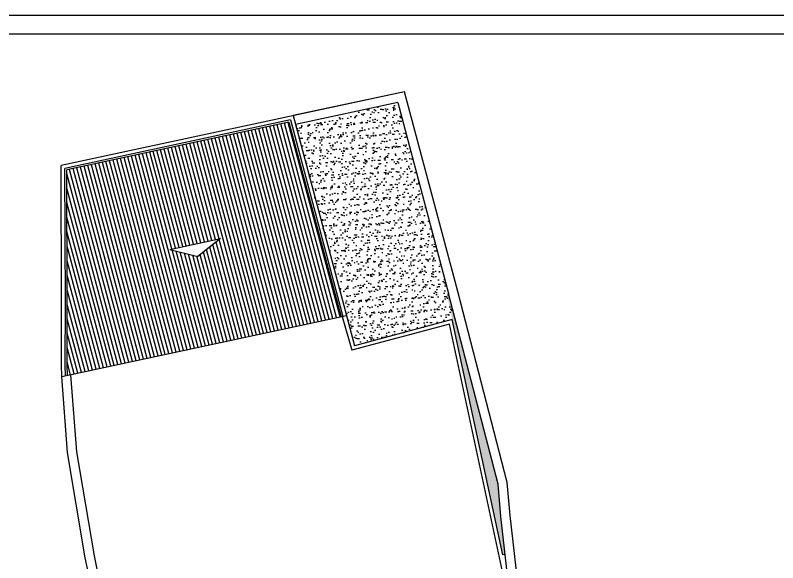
# Model space of a CAD drawing. Header units: millimetres. Extents: x 1521.5 to 1607.1, y 993.2 to 1065.3.
# Drawn here: x 1542.34 to 1562.83, y 1050.57 to 1065.28 of the extents above; entities that cross this region are included whole.
import ezdxf

# ---------------------------------------------------------------- set-up
doc = ezdxf.new("R2010")
doc.units = ezdxf.units.MM

msp = doc.modelspace()

# ---------------------------------------------------------------- hatches: boundary and pattern name
h = msp.add_hatch()
h.set_pattern_fill('AR-SAND,_O', color=84, scale=0.005, angle=45)
h.set_pattern_definition([(82.5, (978.66829, 1101.13774), (-0.178690674, 0.167376745), [0, -0.19304, 0, -0.2159, 0, -0.206375]), (52.5, (978.6683, 1101.13774), (-0.09450546, 0.41236643), [0, -0.10414, 0, -0.17399, 0, -0.066675]), (12.5, (978.55783, 1101.02728), (0.27914991, 0.280166156), [0, -0.0635, 0, -0.2286, 0, -0.29845]), (2.5, (978.55783, 1101.0273), (0.19114055, 0.3487754), [0, -0.03175, 0, -0.14986, 0, -0.17145])])
h.paths.add_polyline_path([(1552.616, 1062.931), (1549.867, 1062.34), (1551.237, 1057.214), (1551.454, 1056.401), (1554.052, 1057.095), (1554.122, 1057.279), (1553.985, 1057.804)])
h = msp.add_hatch()
h.set_pattern_fill('_U,_O', color=256, scale=0.1, angle=105, pattern_type=0)
h.set_pattern_definition([(105, (995.36832, 1101.08886), (-0.096592583, -0.025881905), [])])
h.paths.add_polyline_path([(1548.05, 1062.052), (1543.721, 1061.122), (1543.732, 1057.547), (1543.731, 1055.878), (1543.737, 1055.603), (1549.432, 1056.826)])
h.paths.add_polyline_path([(1547.856, 1059.282), (1547.246, 1058.797), (1546.49, 1058.989)], flags=16)
h.paths.add_polyline_path([(1549.694, 1062.406), (1548.05, 1062.052), (1549.432, 1056.826), (1551.09, 1057.182)])
h = msp.add_hatch()
h.set_pattern_fill('AR-SAND', color=84, scale=0.005, angle=45, style=0, double=1)
h.set_pattern_definition([(82.5, (1260.55674, 1064.42437), (-0.17869067, 0.16737674), [0, -0.19304, 0, -0.2159, 0, -0.206375]), (52.5, (1260.55674, 1064.42437), (-0.09450546, 0.41236643), [0, -0.10414, 0, -0.17399, 0, -0.066675]), (12.5, (1260.44629, 1064.31391), (0.27914991, 0.28016616), [0, -0.0635, 0, -0.2286, 0, -0.29845]), (2.5, (1260.4463, 1064.3139), (0.19114055, 0.3487754), [0, -0.03175, 0, -0.14986, 0, -0.17145])])
h.paths.add_polyline_path([(1555.442, 1050.782), (1555.504, 1050.796), (1555.391, 1051.814), (1555.315, 1052.684), (1553.985, 1057.804), (1553.936, 1057.794)])
h.paths.add_polyline_path([(1556.608, 1046.017), (1556.248, 1047.224), (1556.201, 1047.398), (1556.171, 1047.389), (1556.94, 1043.812, 0.35351), (1556.989, 1043.772), (1557.063, 1043.772), (1557.063, 1044.306)])

# ---------------------------------------------------------------- linework, layer by layer
for p, q in [((1521.84, 1065.278), (1596.241, 1065.278)), ((1524.84, 1064.778), (1595.741, 1064.778)), ((1552.796, 1063.225), (1543.57, 1061.244)), ((1552.796, 1063.225), (1549.802, 1062.582)), ((1552.796, 1063.225), (1549.802, 1062.582)), ((1554.23, 1057.857), (1552.796, 1063.225)), ((1552.616, 1062.931), (1549.867, 1062.34)), ((1552.616, 1062.931), (1553.985, 1057.804)), ((1549.802, 1062.582), (1551.237, 1057.214)), ((1549.73, 1062.465), (1543.671, 1061.163)), ((1549.694, 1062.406), (1543.721, 1061.122)), ((1549.694, 1062.406), (1551.092, 1057.175)), ((1549.73, 1062.465), (1551.14, 1057.188)), ((1543.582, 1057.547), (1543.57, 1061.244)), ((1543.682, 1057.547), (1543.671, 1061.163)), ((1543.732, 1057.547), (1543.721, 1061.122)), ((1546.49, 1058.989), (1547.856, 1059.282)), ((1547.856, 1059.282), (1547.246, 1058.797)), ((1546.49, 1058.989), (1547.246, 1058.797)), ((1543.581, 1055.876), (1543.582, 1057.547)), ((1543.681, 1055.876), (1543.682, 1057.547)), ((1543.731, 1055.878), (1543.732, 1057.547)), ((1543.588, 1055.571), (1551.237, 1057.214)), ((1551.124, 1057.19), (1551.383, 1056.279)), ((1551.237, 1057.214), (1551.454, 1056.401)), ((1554.009, 1056.98), (1551.383, 1056.279)), ((1554.084, 1057.104), (1551.454, 1056.401)), ((1556.842, 1043.791), (1554.009, 1056.98)), ((1555.442, 1050.782), (1554.084, 1057.104)), ((1543.588, 1055.571), (1543.581, 1055.876)), ((1543.687, 1055.592), (1543.681, 1055.878)), ((1543.737, 1055.603), (1543.731, 1055.878)), ((1543.737, 1053.531), (1543.588, 1055.571)), ((1543.987, 1053.552), (1543.83, 1055.623)), ((1544.218, 1050.707), (1543.737, 1053.531)), ((1544.463, 1050.754), (1543.987, 1053.552)), ((1544.828, 1047.818), (1544.218, 1050.707)), ((1545.07, 1047.882), (1544.463, 1050.754)), ((1555.504, 1050.796), (1555.442, 1050.782))]:
    msp.add_line(p, q)
for points in [[(1557.063, 1044.306), (1556.608, 1046.017), (1556.248, 1047.224), (1555.719, 1049.202), (1555.548, 1050.394), (1555.391, 1051.814), (1555.315, 1052.684), (1553.985, 1057.804)], [(1557.313, 1044.339), (1556.849, 1046.085), (1556.488, 1047.292), (1555.965, 1049.252), (1555.796, 1050.426), (1555.64, 1051.838), (1555.562, 1052.728), (1554.23, 1057.857)]]:
    msp.add_lwpolyline(points)

doc.saveas('drawing.dxf')
